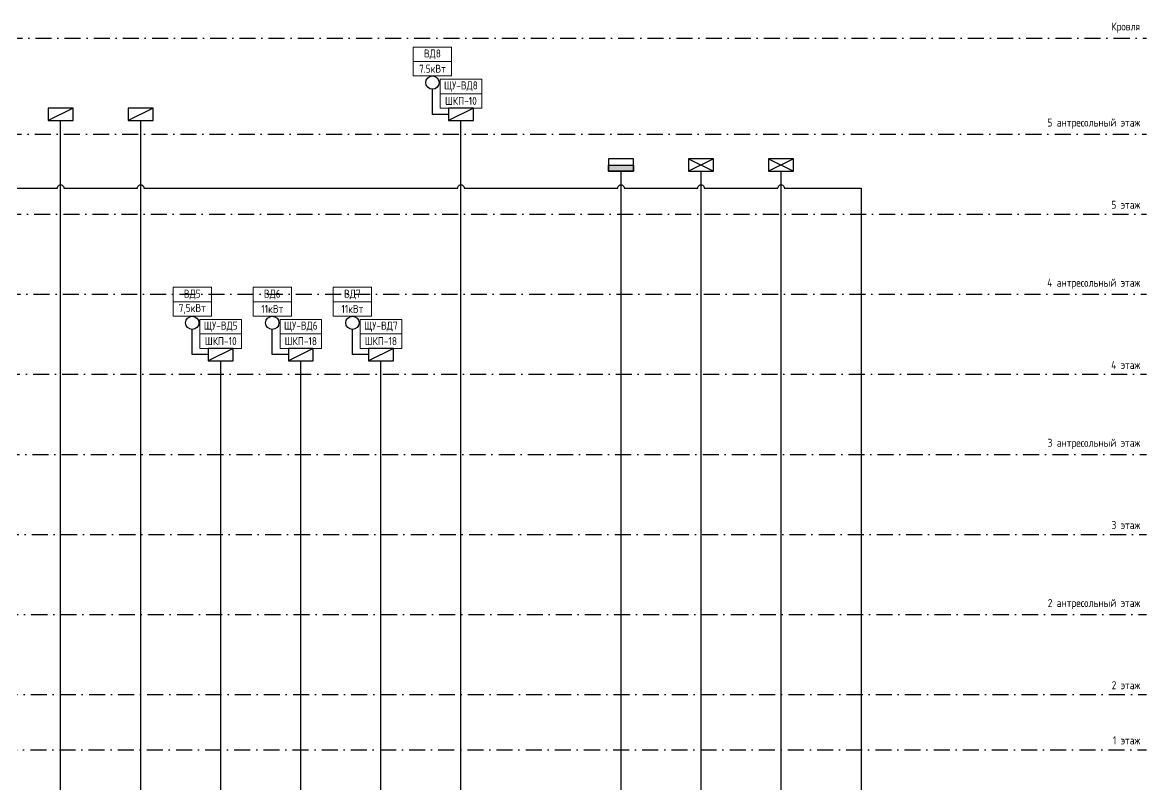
# Model space of a CAD drawing. Header units: millimetres. Extents: x -1221 to 2392, y 143 to 1021.
# Drawn here: x 132.6 to 483.7, y 721.2 to 959.1 of the extents above; entities that cross this region are included whole.
import ezdxf

# ---------------------------------------------------------------- set-up
doc = ezdxf.new("R2010")
doc.units = ezdxf.units.MM
doc.header["$MEASUREMENT"] = 0
doc.linetypes.add('Штрихпунктирная 5 х 2 мм', pattern=[9, 5, -2, 0, -2])
doc.layers.get('Defpoints').update_dxf_attribs({"color": 6})
for name, color, linetype in [('ACM 0.05mm', 1, 'Continuous'), ('ACM Text', 7, 'Continuous'), ('EM_Щиты противопожарных систем', 1, 'Continuous')]:
    doc.layers.add(name, color=color, linetype=linetype)
doc.styles.add('Надписи', font='isocpeur.ttf', dxfattribs={"width": 0.85})

# ---------------------------------------------------------------- blocks, each defined once
blk = doc.blocks.new('*U29')
at = {"linetype": 'Continuous'}
blk.add_lwpolyline([(-3.9, 0), (3.9, 0), (3.9, 3.9), (-3.9, 3.9)], close=True, dxfattribs=at)
blk.add_lwpolyline([(3.9, 3.9), (-3.9, 0)])
blk = doc.blocks.new('*T143')
at = {"layer": 'Defpoints', "color": 8, "linetype": 'ByBlock', "lineweight": 0, "transparency": 16777216}
for p, q in [((0, 0), (13, 0)), ((0, 0), (0, -9)), ((13, 0), (13, -9)), ((0, -4.5), (13, -4.5)), ((0, -9), (13, -9))]:
    blk.add_line(p, q, dxfattribs=at)
at = {"layer": 'ACM Text', "transparency": 16777216, "char_height": 2.5, "width": 12, "attachment_point": 5, "style": 'Надписи'}
for s, insert in [('ЩУ-ВД5', (6.5, -2.25)), ('ШКП-10', (6.5, -6.75))]:
    blk.add_mtext(s, dxfattribs=dict(at, insert=insert))
blk = doc.blocks.new('*T144')
at = {"layer": 'Defpoints', "color": 8, "linetype": 'ByBlock', "lineweight": 0, "transparency": 16777216}
for p, q in [((0, 0), (13, 0)), ((0, 0), (0, -9)), ((13, 0), (13, -9)), ((0, -4.5), (13, -4.5)), ((0, -9), (13, -9))]:
    blk.add_line(p, q, dxfattribs=at)
at = {"layer": 'ACM Text', "transparency": 16777216, "char_height": 2.5, "width": 12, "attachment_point": 5, "style": 'Надписи'}
for s, insert in [('ЩУ-ВД6', (6.5, -2.25)), ('ШКП-18', (6.5, -6.75))]:
    blk.add_mtext(s, dxfattribs=dict(at, insert=insert))
blk = doc.blocks.new('*T145')
at = {"layer": 'Defpoints', "color": 8, "linetype": 'ByBlock', "lineweight": 0, "transparency": 16777216}
for p, q in [((0, 0), (13, 0)), ((0, 0), (0, -9)), ((13, 0), (13, -9)), ((0, -4.5), (13, -4.5)), ((0, -9), (13, -9))]:
    blk.add_line(p, q, dxfattribs=at)
at = {"layer": 'ACM Text', "transparency": 16777216, "char_height": 2.5, "width": 12, "attachment_point": 5, "style": 'Надписи'}
for s, insert in [('ЩУ-ВД7', (6.5, -2.25)), ('ШКП-18', (6.5, -6.75))]:
    blk.add_mtext(s, dxfattribs=dict(at, insert=insert))
blk = doc.blocks.new('*T146')
at = {"layer": 'Defpoints', "color": 8, "linetype": 'ByBlock', "lineweight": 0, "transparency": 16777216}
for p, q in [((0, 0), (13, 0)), ((0, 0), (0, -9)), ((13, 0), (13, -9)), ((0, -4.5), (13, -4.5)), ((0, -9), (13, -9))]:
    blk.add_line(p, q, dxfattribs=at)
at = {"layer": 'ACM Text', "transparency": 16777216, "char_height": 2.5, "width": 12, "attachment_point": 5, "style": 'Надписи'}
for s, insert in [('ЩУ-ВД8', (6.5, -2.25)), ('ШКП-10', (6.5, -6.75))]:
    blk.add_mtext(s, dxfattribs=dict(at, insert=insert))
blk = doc.blocks.new('*U19')
at = {"linetype": 'Continuous'}
h = blk.add_hatch(color=256, dxfattribs=at)
h.dxf.hatch_style = 1
h.paths.add_polyline_path([(-3.9, 1.95), (-3.9, 0), (3.9, 0), (3.9, 1.95)])
for points in [[(-3.9, 0), (3.9, 0), (3.9, 3.9), (-3.9, 3.9)], [(-3.9, 1.95), (3.9, 1.95), (3.9, 0), (-3.9, 0)]]:
    blk.add_lwpolyline(points, close=True, dxfattribs=at)
blk = doc.blocks.new('*U55')
at = {"linetype": 'Continuous'}
blk.add_lwpolyline([(-3.9, 0), (3.9, 0), (3.9, 3.9), (-3.9, 3.9)], close=True, dxfattribs=at)
for points in [[(-3.9, 3.9), (3.9, 0)], [(3.9, 3.9), (-3.9, 0)]]:
    blk.add_lwpolyline(points)
blk = doc.blocks.new('*T130')
at = {"layer": 'Defpoints', "color": 8, "linetype": 'ByBlock', "lineweight": 0, "transparency": 16777216}
for p, q in [((0, 0), (12, 0)), ((0, 0), (0, -9)), ((12, 0), (12, -9)), ((0, -4.5), (12, -4.5)), ((0, -9), (12, -9))]:
    blk.add_line(p, q, dxfattribs=at)
at = {"layer": 'ACM Text', "transparency": 16777216, "char_height": 2.5, "width": 11, "attachment_point": 5, "style": 'Надписи'}
for s, insert in [('ВД5', (6, -2.25)), ('7,5кВт', (6, -6.75))]:
    blk.add_mtext(s, dxfattribs=dict(at, insert=insert))
blk = doc.blocks.new('*T131')
at = {"layer": 'Defpoints', "color": 8, "linetype": 'ByBlock', "lineweight": 0, "transparency": 16777216}
for p, q in [((0, 0), (12, 0)), ((0, 0), (0, -9)), ((12, 0), (12, -9)), ((0, -4.5), (12, -4.5)), ((0, -9), (12, -9))]:
    blk.add_line(p, q, dxfattribs=at)
at = {"layer": 'ACM Text', "transparency": 16777216, "char_height": 2.5, "width": 11, "attachment_point": 5, "style": 'Надписи'}
for s, insert in [('ВД6', (6, -2.25)), ('11кВт', (6, -6.75))]:
    blk.add_mtext(s, dxfattribs=dict(at, insert=insert))
blk = doc.blocks.new('*T132')
at = {"layer": 'Defpoints', "color": 8, "linetype": 'ByBlock', "lineweight": 0, "transparency": 16777216}
for p, q in [((0, 0), (12, 0)), ((0, 0), (0, -9)), ((12, 0), (12, -9)), ((0, -4.5), (12, -4.5)), ((0, -9), (12, -9))]:
    blk.add_line(p, q, dxfattribs=at)
at = {"layer": 'ACM Text', "transparency": 16777216, "char_height": 2.5, "width": 11, "attachment_point": 5, "style": 'Надписи'}
for s, insert in [('ВД7', (6, -2.25)), ('11кВт', (6, -6.75))]:
    blk.add_mtext(s, dxfattribs=dict(at, insert=insert))
blk = doc.blocks.new('*T133')
at = {"layer": 'Defpoints', "color": 8, "linetype": 'ByBlock', "lineweight": 0, "transparency": 16777216}
for p, q in [((0, 0), (12, 0)), ((0, 0), (0, -9)), ((12, 0), (12, -9)), ((0, -4.5), (12, -4.5)), ((0, -9), (12, -9))]:
    blk.add_line(p, q, dxfattribs=at)
at = {"layer": 'ACM Text', "transparency": 16777216, "char_height": 2.5, "width": 11, "attachment_point": 5, "style": 'Надписи'}
for s, insert in [('ВД8', (6, -2.25)), ('7.5кВт', (6, -6.75))]:
    blk.add_mtext(s, dxfattribs=dict(at, insert=insert))

msp = doc.modelspace()

# ---------------------------------------------------------------- linework, layer by layer
for points in [[(144.56, 554.89), (144.56, 928.45)], [(169.56, 554.89), (169.56, 928.45)], [(269.56, 554.89), (269.56, 928.45)], [(319.56, 554.89), (319.56, 912.62)], [(344.56, 554.89), (344.56, 912.62)], [(369.56, 554.89), (369.56, 912.62)], [(194.56, 554.89), (194.56, 853.45)], [(219.56, 554.89), (219.56, 853.45)], [(244.56, 554.89), (244.56, 853.45)]]:
    msp.add_lwpolyline(points)
for points in [[(143.56, 907.4, -1.015144), (145.56, 907.4)], [(168.56, 907.4, -1.015144), (170.56, 907.4)], [(268.56, 907.4, -1.015144), (270.56, 907.4)], [(318.56, 907.4, -1.015144), (320.56, 907.4)], [(343.56, 907.4, -1.015144), (345.56, 907.4)], [(368.56, 907.4, -1.015144), (370.56, 907.4)]]:
    msp.add_lwpolyline(points, format="xyb")
at = {"color": 7, "lineweight": -2}
for centre in [(260.66, 940.32), (185.66, 865.32), (210.66, 865.32), (235.66, 865.32)]:
    msp.add_circle(centre, 2.08, dxfattribs=at)
at = {"layer": 'ACM 0.05mm', "color": 7, "linetype": 'Штрихпунктирная 5 х 2 мм'}
for points in [[(-973.5, 954.24), (483.66, 954.24), (483.66, 954.24), (483.66, 954.24), (483.66, 954.24), (483.66, 954.24)], [(-973.72, 924.24), (483.66, 924.24), (483.66, 924.24), (483.66, 924.24), (483.66, 924.24), (483.66, 924.24)], [(-973.9, 899.24), (483.66, 899.24)], [(-974.08, 874.24), (483.66, 874.24)], [(-974.26, 849.24), (483.66, 849.24)], [(-974.44, 824.24), (483.66, 824.24)], [(-974.62, 799.24), (483.66, 799.24)], [(-974.8, 774.24), (483.66, 774.24)], [(-974.98, 749.24), (483.66, 749.24)], [(-975.11, 732.02), (483.66, 732.02)]]:
    msp.add_lwpolyline(points, dxfattribs=at)
at = {"layer": 'ACM Text', "color": 1}
for points in [[(265.66, 930.4), (260.66, 930.4), (260.66, 938.24)], [(190.66, 855.4), (185.66, 855.4), (185.66, 863.24)], [(215.66, 855.4), (210.66, 855.4), (210.66, 863.24)], [(240.66, 855.4), (235.66, 855.4), (235.66, 863.24)]]:
    msp.add_lwpolyline(points, dxfattribs=at)
at = {"layer": 'ACM Text'}
for points in [[(120.56, 907.41), (143.56, 907.41)], [(145.56, 907.41), (168.56, 907.41)], [(170.56, 907.41), (268.56, 907.41)], [(270.56, 907.41), (318.56, 907.41)], [(320.56, 907.41), (343.56, 907.41)], [(345.56, 907.41), (368.56, 907.41)], [(370.56, 907.41), (394.56, 907.41), (394.56, 554.89)]]:
    msp.add_lwpolyline(points, dxfattribs=at)

# ---------------------------------------------------------------- block references
for name, p in [('*T133', (254.66, 951.4)), ('*T146', (263.06, 941.35)), ('*T130', (179.66, 876.4)), ('*T131', (204.66, 876.4)), ('*T132', (229.66, 876.4)), ('*T143', (188.06, 866.35)), ('*T144', (213.06, 866.35)), ('*T145', (238.06, 866.35))]:
    msp.add_blockref(name, p)
at = {"layer": 'EM_Щиты противопожарных систем'}
for name, p in [('*U29', (144.56, 928.45)), ('*U29', (169.56, 928.45)), ('*U29', (269.56, 928.45)), ('*U19', (319.56, 912.62)), ('*U55', (344.56, 912.62)), ('*U55', (369.56, 912.62)), ('*U29', (194.56, 853.45)), ('*U29', (219.56, 853.45)), ('*U29', (244.56, 853.45))]:
    msp.add_blockref(name, p, dxfattribs=at)

# ---------------------------------------------------------------- texts
at = {"layer": 'ACM Text', "char_height": 2.5, "width": 32, "attachment_point": 9, "style": 'Надписи'}
for s, insert in [('Кровля', (481.67, 955.92)), ('5 антресольный этаж', (481.67, 925.92)), ('5 этаж', (481.67, 900.92)), ('4 антресольный этаж', (481.67, 875.92)), ('4 этаж', (481.67, 850.92)), ('3 антресольный этаж', (481.67, 825.92)), ('3 этаж', (481.67, 800.92)), ('2 антресольный этаж', (481.67, 775.92)), ('2 этаж', (481.67, 750.92)), ('1 этаж', (481.67, 733.7))]:
    msp.add_mtext(s, dxfattribs=dict(at, insert=insert))

doc.saveas('drawing.dxf')
